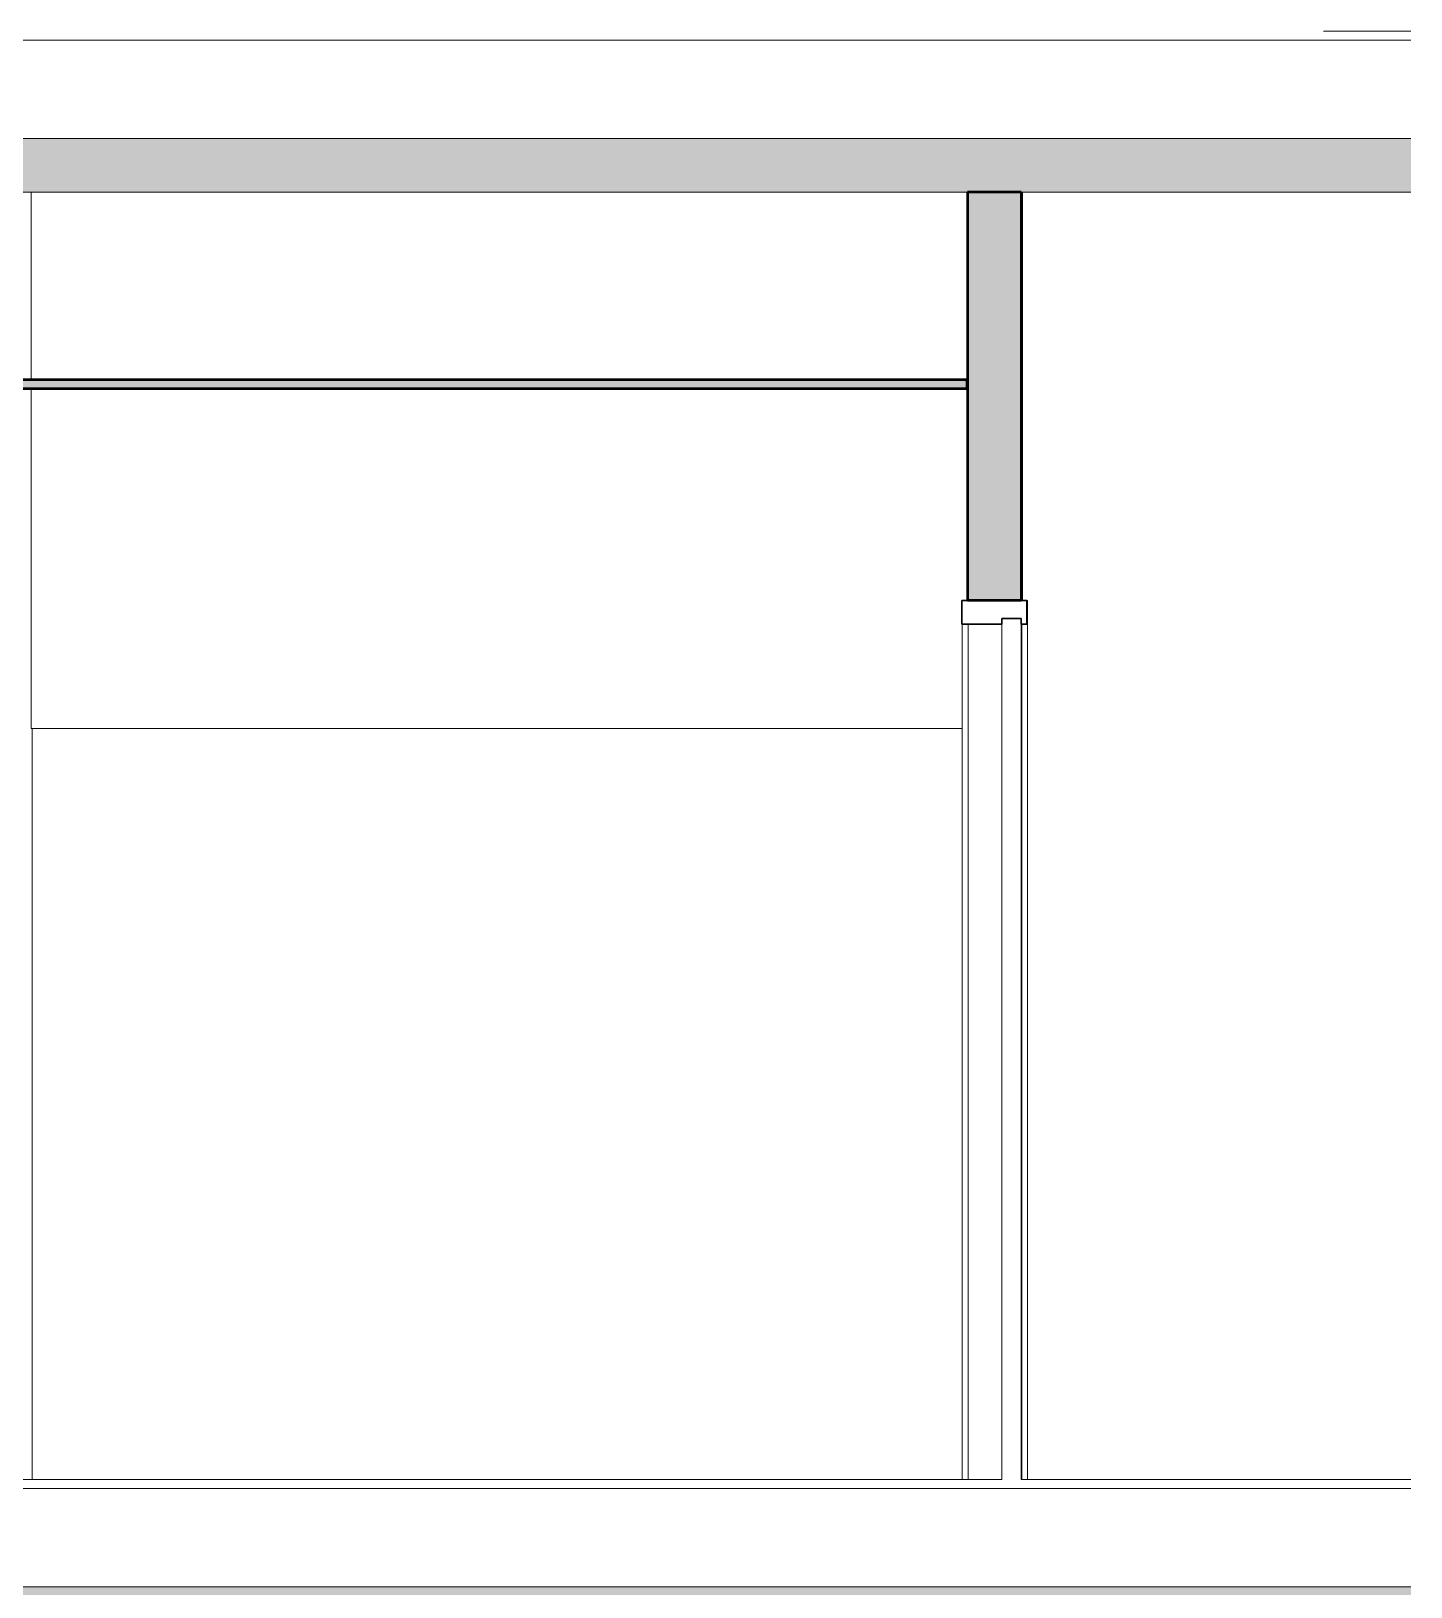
# Model space of a CAD drawing. Header units: millimetres. Extents: x -46169 to 174149, y -86316 to 18123.
# Drawn here: x 127263 to 131120, y -80708 to -76358 of the extents above; entities that cross this region are included whole.
import ezdxf

# ---------------------------------------------------------------- set-up
doc = ezdxf.new("R2010")
doc.units = ezdxf.units.MM
doc.header["$MEASUREMENT"] = 0
doc.linetypes.add('Dashed', pattern=[2822.222233, 1411.111116, -1411.111116])
doc.linetypes.add('Wipeout_Contour', pattern=[1000, 0, -1000])
for name, color, linetype in [('A04_A04_1_A-20-M_Ceiling', 7, 'Continuous'), ('A04_A04_1_A-25-M_Wall_Int', 7, 'Continuous'), ('A04_A04_1_New_A-20-M_Floor_Slab', 7, 'Continuous'), ('A04_A04_1_New_A-25-M_Wall_Int', 7, 'Continuous')]:
    doc.layers.add(name, color=color, linetype=linetype)
for name, color, linetype, lineweight, true_color in [('A04_A04_1_A-20-M_Ceiling_Pen_No__107', 7, 'Continuous', 15, 0xa6a6a6), ('A04_A04_1_A-20-M_Ceiling_Pen_No__29', 7, 'Continuous', 50, 0x2a2a2a), ('A04_A04_1_A-35-M_FFE_Sanitary_Pen_No__105', 7, 'Continuous', 15, 0xa6a6a6), ('A04_A04_1_New_A-20-M_Floor_Slab_Pen_No__149', 7, 'Continuous', 0, 0x2a2a2a), ('A04_A04_1_New_A-25-M_Wall_Int_Pen_No__107', 7, 'Continuous', 15, 0xa6a6a6), ('A04_A04_1_New_A-25-M_Wall_Int_Pen_No__27', 7, 'Continuous', 50, 0x2a2a2a), ('A04_A04_1_New_A-25-M_Wall_Int_Pen_No__43', 7, 'Continuous', 30, 0x444444), ('A04_A04_1_New_A-25-M_Wall_Int_Pen_No__63', 7, 'Continuous', 20, 0x606060)]:
    doc.layers.add(name, color=color, linetype=linetype, lineweight=lineweight, true_color=true_color)
for name, color, linetype, lineweight in [('A04_A04_1_A-20-M_Ceiling_Pen_No__89', 8, 'Continuous', 20), ('A04_A04_1_A-25-M_Wall_Int_Pen_No__87', 8, 'Continuous', 20), ('A04_A04_1_New_A-20-M_Floor_Slab_Pen_No__146', 8, 'Continuous', 0), ('A04_A04_1_New_A-20-M_Floor_Slab_Pen_No__4', 7, 'Continuous', 20), ('A04_A04_1_New_A-25-M_Wall_Int_Pen_No__87', 8, 'Continuous', 20)]:
    doc.layers.add(name, color=color, linetype=linetype, lineweight=lineweight)

msp = doc.modelspace()

# ---------------------------------------------------------------- wipeouts: each hides what was drawn before it
at = {"color": 254, "linetype": 'Wipeout_Contour', "lineweight": 0, "ltscale": 599098.057935}
msp.add_wipeout([(126550.9, -76382.9), (131120.2, -76382.9), (131120.2, -76357.9), (126550.9, -76357.9)], dxfattribs=at).dxf.layer = 'A04_A04_1_New_A-20-M_Floor_Slab'
at = {"color": 254, "linetype": 'Wipeout_Contour', "lineweight": 0, "ltscale": 607517.546878}
msp.add_wipeout([(131120.2, -80407.9), (126549.6, -80407.9), (126549.6, -80432.9), (131120.2, -80432.9)], dxfattribs=at).dxf.layer = 'A04_A04_1_New_A-20-M_Floor_Slab'

# ---------------------------------------------------------------- next in the draw order: linework, layer by layer
at = {"layer": 'A04_A04_1_New_A-20-M_Floor_Slab_Pen_No__4', "linetype": 'Continuous'}
msp.add_line((131120.2, -76357.9), (130875.7, -76357.9), dxfattribs=at)

# ---------------------------------------------------------------- next in the draw order: wipeouts: each hides what was drawn before it
at = {"color": 254, "linetype": 'Wipeout_Contour', "lineweight": 0, "ltscale": 599404.460146}
msp.add_wipeout([(131120.2, -76382.9), (126550.9, -76382.9), (126550.9, -76657.9), (131120.2, -76657.9)], dxfattribs=at).dxf.layer = 'A04_A04_1_New_A-20-M_Floor_Slab'
at = {"color": 254, "linetype": 'Wipeout_Contour', "lineweight": 0, "ltscale": 607835.691005}
msp.add_wipeout([(131120.2, -80432.9), (126549.6, -80432.9), (126549.6, -80707.9), (131120.2, -80707.9)], dxfattribs=at).dxf.layer = 'A04_A04_1_New_A-20-M_Floor_Slab'
at = {"color": 254, "linetype": 'Wipeout_Contour', "lineweight": 0, "ltscale": 608510.961967}
msp.add_wipeout([(129882.1, -78015.9), (129866.1, -78015.9), (129866.1, -80407.9), (129882.1, -80407.9)], dxfattribs=at).dxf.layer = 'A04_A04_1_New_A-25-M_Wall_Int'
at = {"color": 254, "linetype": 'Wipeout_Contour', "lineweight": 0, "ltscale": 599928.441678}
msp.add_wipeout([(127265.2, -78307.9), (127263, -78307.9), (127263, -80407.9), (127265.2, -80407.9)], dxfattribs=at).dxf.layer = 'A04_A04_1_New_A-25-M_Wall_Int'

# ---------------------------------------------------------------- next in the draw order: hatches: boundary and pattern name
at = {"layer": 'A04_A04_1_New_A-20-M_Floor_Slab_Pen_No__146', "linetype": 'Continuous'}
for points in [[(131120.2, -76657.9), (126550.9, -76657.9), (126550.9, -76807.9), (131120.2, -76807.9)], [(131120.2, -80707.9), (126549.6, -80707.9), (126549.6, -80857.9), (131120.2, -80857.9)]]:
    msp.add_hatch(color=256, dxfattribs=at).paths.add_polyline_path(points)

# ---------------------------------------------------------------- next in the draw order: linework, layer by layer
at = {"layer": 'A04_A04_1_New_A-20-M_Floor_Slab_Pen_No__149', "linetype": 'Continuous'}
for p, q in [((131120.2, -76657.9), (126550.9, -76657.9)), ((131120.2, -80707.9), (126549.6, -80707.9))]:
    msp.add_line(p, q, dxfattribs=at)
at = {"layer": 'A04_A04_1_New_A-20-M_Floor_Slab_Pen_No__4', "linetype": 'Continuous'}
for p, q in [((131120.2, -76382.9), (126550.9, -76382.9)), ((131120.2, -80432.9), (126549.6, -80432.9))]:
    msp.add_line(p, q, dxfattribs=at)

# ---------------------------------------------------------------- next in the draw order: wipeouts: each hides what was drawn before it
at = {"color": 254, "linetype": 'Wipeout_Contour', "lineweight": 0, "ltscale": 913219.146448}
msp.add_wipeout([(129976.5, -78015.9), (129882.1, -78015.9), (129882.1, -80407.9), (129976.5, -80407.9), (129976.5, -80107.9), (129976.5, -78495.9)], dxfattribs=at).dxf.layer = 'A04_A04_1_New_A-25-M_Wall_Int'

# ---------------------------------------------------------------- next in the draw order: wipeouts: each hides what was drawn before it
at = {"color": 254, "linetype": 'Wipeout_Contour', "lineweight": 0, "ltscale": 912921.643619}
msp.add_wipeout([(130032.7, -76807.9), (130032.7, -77949.9), (130048.3, -77949.9), (130048.3, -80407.9), (131120.2, -80407.9), (131120.2, -76807.9)], dxfattribs=at).dxf.layer = 'A04_A04_1_New_A-25-M_Wall_Int'
at = {"color": 254, "linetype": 'Wipeout_Contour', "lineweight": 0, "ltscale": 604358.507144}
msp.add_wipeout([(129866.1, -78307.9), (127265.2, -78307.9), (127265.2, -80407.9), (129866.1, -80407.9)], dxfattribs=at).dxf.layer = 'A04_A04_1_New_A-25-M_Wall_Int'

# ---------------------------------------------------------------- next in the draw order: wipeouts: each hides what was drawn before it
at = {"color": 254, "linetype": 'Wipeout_Contour', "lineweight": 0, "ltscale": 450498.626181}
msp.add_wipeout([(127263, -80407.9), (127263, -78307.9), (127262.7, -80407.9)], dxfattribs=at).dxf.layer = 'A04_A04_1_A-25-M_Wall_Int'
at = {"color": 254, "linetype": 'Wipeout_Contour', "lineweight": 0, "ltscale": 605256.391529}
msp.add_wipeout([(130032.7, -76807.9), (130030.5, -76807.9), (130030.5, -77949.9), (130032.5, -77949.9)], dxfattribs=at).dxf.layer = 'A04_A04_1_New_A-25-M_Wall_Int'
at = {"color": 254, "linetype": 'Wipeout_Contour', "lineweight": 0, "ltscale": 609077.935147}
msp.add_wipeout([(130032.1, -78015.9), (130032.1, -80407.9), (130048.1, -80407.9), (130048.1, -78015.9)], dxfattribs=at).dxf.layer = 'A04_A04_1_New_A-25-M_Wall_Int'

# ---------------------------------------------------------------- next in the draw order: hatches: boundary and pattern name
at = {"layer": 'A04_A04_1_New_A-25-M_Wall_Int_Pen_No__107', "linetype": 'Continuous', "lineweight": 0, "true_color": 0x292929}
msp.add_hatch(color=250, dxfattribs=at).paths.add_polyline_path([(130030.5, -77949.9), (130030.5, -76807.9), (129880.5, -76807.9), (129880.5, -77949.9)])

# ---------------------------------------------------------------- next in the draw order: linework, layer by layer
at = {"layer": 'A04_A04_1_New_A-20-M_Floor_Slab_Pen_No__4', "linetype": 'Continuous'}
msp.add_line((131120.2, -76807.9), (130030.5, -76807.9), dxfattribs=at)

# ---------------------------------------------------------------- next in the draw order: wipeouts: each hides what was drawn before it
at = {"color": 254, "linetype": 'Wipeout_Contour', "lineweight": 0, "ltscale": 604662.278587}
msp.add_wipeout([(129878.7, -77332.9), (129878.7, -77357.9), (129880.5, -77357.9), (129880.5, -77332.9)], dxfattribs=at).dxf.layer = 'A04_A04_1_A-20-M_Ceiling'
at = {"color": 254, "linetype": 'Wipeout_Contour', "lineweight": 0, "ltscale": 605946.680904}
msp.add_wipeout([(129880.5, -77949.9), (129864.5, -77949.9), (129864.5, -78015.9), (129880.5, -78015.9)], dxfattribs=at).dxf.layer = 'A04_A04_1_New_A-25-M_Wall_Int'
at = {"color": 254, "linetype": 'Wipeout_Contour', "lineweight": 0, "ltscale": 456173.218216}
msp.add_wipeout([(130048.1, -80407.9), (130048.3, -77949.9), (130048.1, -78015.9)], dxfattribs=at).dxf.layer = 'A04_A04_1_New_A-25-M_Wall_Int'

# ---------------------------------------------------------------- next in the draw order: hatches: boundary and pattern name
at = {"layer": 'A04_A04_1_A-20-M_Ceiling_Pen_No__107', "linetype": 'Continuous'}
msp.add_hatch(color=256, dxfattribs=at).paths.add_polyline_path([(126552.1, -77332.9), (126552.1, -77357.9), (129878.7, -77357.9), (129878.7, -77332.9)])

# ---------------------------------------------------------------- next in the draw order: wipeouts: each hides what was drawn before it
at = {"color": 254, "linetype": 'Wipeout_Contour', "lineweight": 0, "ltscale": 606546.421134}
msp.add_wipeout([(130046.5, -78015.9), (130048.1, -78015.9), (130048.3, -77949.9), (130046.5, -77949.9)], dxfattribs=at).dxf.layer = 'A04_A04_1_New_A-25-M_Wall_Int'
at = {"color": 254, "linetype": 'Wipeout_Contour', "lineweight": 0, "ltscale": 609227.834255}
msp.add_wipeout([(130030.5, -80107.9), (130032.1, -80107.9), (130032.1, -78495.9), (130030.5, -78495.9)], dxfattribs=at).dxf.layer = 'A04_A04_1_New_A-25-M_Wall_Int'

# ---------------------------------------------------------------- next in the draw order: wipeouts: each hides what was drawn before it
at = {"color": 254, "linetype": 'Wipeout_Contour', "lineweight": 0, "ltscale": 599613.359086}
msp.add_wipeout([(129880.5, -76807.9), (127262.7, -76807.9), (127262.7, -77332.9), (129880.5, -77332.9)], dxfattribs=at).dxf.layer = 'A04_A04_1_A-25-M_Wall_Int'
at = {"color": 254, "linetype": 'Wipeout_Contour', "lineweight": 0, "ltscale": 607054.167528}
msp.add_wipeout([(130030.5, -78495.9), (130032.1, -78495.9), (130032.1, -78015.9), (130030.5, -78015.9)], dxfattribs=at).dxf.layer = 'A04_A04_1_New_A-25-M_Wall_Int'
at = {"color": 254, "linetype": 'Wipeout_Contour', "lineweight": 0, "ltscale": 611221.613615}
msp.add_wipeout([(130030.5, -80407.9), (130032.1, -80407.9), (130032.1, -80107.9), (130030.5, -80107.9)], dxfattribs=at).dxf.layer = 'A04_A04_1_New_A-25-M_Wall_Int'

# ---------------------------------------------------------------- next in the draw order: linework, layer by layer
at = {"layer": 'A04_A04_1_A-20-M_Ceiling_Pen_No__29', "linetype": 'Continuous'}
msp.add_line((129878.7, -77332.9), (126552.1, -77332.9), dxfattribs=at)
at = {"layer": 'A04_A04_1_A-20-M_Ceiling_Pen_No__89', "linetype": 'Continuous'}
msp.add_line((129878.7, -77332.9), (129880.5, -77332.9), dxfattribs=at)
at = {"layer": 'A04_A04_1_New_A-20-M_Floor_Slab_Pen_No__4', "linetype": 'Continuous'}
msp.add_line((129880.5, -76807.9), (126550.9, -76807.9), dxfattribs=at)
at = {"layer": 'A04_A04_1_New_A-25-M_Wall_Int_Pen_No__27', "linetype": 'Continuous'}
msp.add_line((130030.5, -76807.9), (129880.5, -76807.9), dxfattribs=at)
at = {"layer": 'A04_A04_1_New_A-25-M_Wall_Int_Pen_No__87', "linetype": 'Continuous'}
msp.add_line((127262.7, -77332.9), (127262.7, -76807.9), dxfattribs=at)

# ---------------------------------------------------------------- next in the draw order: wipeouts: each hides what was drawn before it
at = {"color": 254, "linetype": 'Wipeout_Contour', "lineweight": 0, "ltscale": 606516.040381}
msp.add_wipeout([(130030.5, -77949.9), (130030.5, -78015.9), (130046.5, -78015.9), (130046.5, -77949.9)], dxfattribs=at).dxf.layer = 'A04_A04_1_New_A-25-M_Wall_Int'
at = {"color": 254, "linetype": 'Wipeout_Contour', "lineweight": 0, "ltscale": 609132.984886}
msp.add_wipeout([(130030.5, -80107.9), (130030.5, -78495.9), (129976.5, -78495.9), (129976.5, -80107.9)], dxfattribs=at).dxf.layer = 'A04_A04_1_New_A-25-M_Wall_Int'

# ---------------------------------------------------------------- next in the draw order: linework, layer by layer
at = {"layer": 'A04_A04_1_New_A-25-M_Wall_Int_Pen_No__63', "linetype": 'Continuous'}
for p, q in [((129976.4, -78522.2), (129976.5, -78564.7)), ((130030.6, -78522.4), (130030.8, -78582.3)), ((130030.9, -78622.2), (130031, -78686)), ((130031.1, -78725.9), (130031.3, -78789.7)), ((130031.4, -78829.6), (130031.5, -78893.4)), ((130031.6, -78933.3), (130031.8, -78997.1)), ((130031.8, -79037), (130032, -79100.8)), ((130032.1, -79140.1), (130032.2, -79182.8)), ((130032.1, -79267.7), (130032.2, -79225)), ((130031.8, -79370.8), (130032, -79307)), ((130031.6, -79474.5), (130031.8, -79410.7)), ((130031.4, -79578.2), (130031.5, -79514.4)), ((130031.1, -79681.9), (130031.3, -79618.1)), ((130030.9, -79785.7), (130031, -79721.8)), ((129976.4, -79885.7), (129976.5, -79843.1)), ((130030.6, -79885.5), (130030.8, -79825.5))]:
    msp.add_line(p, q, dxfattribs=at)

# ---------------------------------------------------------------- next in the draw order: wipeouts: each hides what was drawn before it
at = {"color": 254, "linetype": 'Wipeout_Contour', "lineweight": 0, "ltscale": 909400.554871}
msp.add_wipeout([(130030.5, -77949.9), (129880.5, -77949.9), (129880.5, -78015.9), (129976.5, -78015.9), (129976.5, -77999.9), (130030.5, -77999.9)], dxfattribs=at).dxf.layer = 'A04_A04_1_New_A-25-M_Wall_Int'
at = {"color": 254, "linetype": 'Wipeout_Contour', "lineweight": 0, "ltscale": 611127.074432}
msp.add_wipeout([(130030.5, -80407.9), (130030.5, -80107.9), (129976.5, -80107.9), (129976.5, -80407.9)], dxfattribs=at).dxf.layer = 'A04_A04_1_New_A-25-M_Wall_Int'

# ---------------------------------------------------------------- next in the draw order: linework, layer by layer
at = {"layer": 'A04_A04_1_A-35-M_FFE_Sanitary_Pen_No__105', "linetype": 'Dashed'}
msp.add_line((105427.1, -80407.9), (131120.2, -80407.9), dxfattribs=at)
at = {"layer": 'A04_A04_1_New_A-20-M_Floor_Slab_Pen_No__4', "linetype": 'Continuous'}
for p, q in [((129976.5, -80407.9), (126549.6, -80407.9)), ((131120.2, -80407.9), (130030.5, -80407.9))]:
    msp.add_line(p, q, dxfattribs=at)
at = {"layer": 'A04_A04_1_New_A-25-M_Wall_Int_Pen_No__27', "linetype": 'Continuous'}
msp.add_line((130030.5, -76807.9), (130030.5, -77949.9), dxfattribs=at)
at = {"layer": 'A04_A04_1_New_A-25-M_Wall_Int_Pen_No__43', "linetype": 'Continuous'}
msp.add_line((130046.5, -77949.9), (130030.5, -77949.9), dxfattribs=at)
at = {"layer": 'A04_A04_1_New_A-25-M_Wall_Int_Pen_No__63', "linetype": 'Continuous'}
msp.add_line((130046.5, -77949.9), (130048.3, -77949.9), dxfattribs=at)
at = {"layer": 'A04_A04_1_New_A-25-M_Wall_Int_Pen_No__87', "linetype": 'Continuous'}
msp.add_line((130032.7, -76807.9), (130032.7, -77949.9), dxfattribs=at)

# ---------------------------------------------------------------- next in the draw order: wipeouts: each hides what was drawn before it
at = {"color": 254, "linetype": 'Wipeout_Contour', "lineweight": 0, "ltscale": 1207109.327256138}
msp.add_wipeout([(127262.7, -78307.9), (129866.1, -78307.9), (129866.1, -78015.9), (129864.5, -78015.9), (129864.5, -77949.9), (129880.5, -77949.9), (129880.5, -77357.9), (127262.7, -77357.9)], dxfattribs=at).dxf.layer = 'A04_A04_1_A-25-M_Wall_Int'
at = {"color": 254, "linetype": 'Wipeout_Contour', "lineweight": 0, "ltscale": 606942.514373}
msp.add_wipeout([(130030.5, -78495.9), (130030.5, -77999.9), (129976.5, -77999.9), (129976.5, -78495.9)], dxfattribs=at).dxf.layer = 'A04_A04_1_New_A-25-M_Wall_Int'

# ---------------------------------------------------------------- next in the draw order: linework, layer by layer
at = {"layer": 'A04_A04_1_A-20-M_Ceiling_Pen_No__29', "linetype": 'Continuous'}
for p, q in [((129878.7, -77332.9), (129878.7, -77357.9)), ((129878.7, -77357.9), (126552.1, -77357.9))]:
    msp.add_line(p, q, dxfattribs=at)
at = {"layer": 'A04_A04_1_A-20-M_Ceiling_Pen_No__89', "linetype": 'Continuous'}
msp.add_line((129878.7, -77357.9), (129880.5, -77357.9), dxfattribs=at)
at = {"layer": 'A04_A04_1_A-25-M_Wall_Int_Pen_No__87', "linetype": 'Continuous'}
msp.add_line((129866.1, -78307.9), (127262.7, -78307.9), dxfattribs=at)
at = {"layer": 'A04_A04_1_New_A-25-M_Wall_Int_Pen_No__27', "linetype": 'Continuous'}
for p in [(129880.5, -76807.9), (130030.5, -77949.9)]:
    msp.add_line(p, (129880.5, -77949.9), dxfattribs=at)
at = {"layer": 'A04_A04_1_New_A-25-M_Wall_Int_Pen_No__43', "linetype": 'Continuous'}
for p, q in [((129864.5, -77949.9), (129864.5, -78015.9)), ((129880.5, -77949.9), (129864.5, -77949.9)), ((130046.5, -77949.9), (130046.5, -78015.9)), ((129976.5, -77999.9), (129976.5, -78015.9)), ((130030.5, -77999.9), (129976.5, -77999.9)), ((130030.5, -77999.9), (130030.5, -78015.9)), ((130046.5, -78015.9), (130030.5, -78015.9))]:
    msp.add_line(p, q, dxfattribs=at)
at = {"layer": 'A04_A04_1_New_A-25-M_Wall_Int_Pen_No__43', "linetype": 'Continuous', "flags": 128}
msp.add_lwpolyline([(129976.5, -78015.9), (129880.5, -78015.9), (129864.5, -78015.9)], dxfattribs=at)
at = {"layer": 'A04_A04_1_New_A-25-M_Wall_Int_Pen_No__63', "linetype": 'Continuous'}
for p, q in [((130048.3, -77949.9), (130048.3, -80407.9)), ((129866.1, -80407.9), (129866.1, -78015.9)), ((129882.1, -80407.9), (129882.1, -78015.9)), ((130032.1, -78015.9), (130032.1, -80407.9)), ((130048.1, -78015.9), (130046.5, -78015.9)), ((130048.1, -80407.9), (130048.1, -78015.9))]:
    msp.add_line(p, q, dxfattribs=at)
at = {"layer": 'A04_A04_1_New_A-25-M_Wall_Int_Pen_No__63', "linetype": 'Continuous', "flags": 128}
for points in [[(129976.5, -78015.9), (129976.5, -78495.9), (129976.5, -80107.9), (129976.5, -80407.9)], [(130030.5, -78015.9), (130030.5, -78495.9), (130030.5, -80107.9), (130030.5, -80407.9)]]:
    msp.add_lwpolyline(points, dxfattribs=at)
at = {"layer": 'A04_A04_1_New_A-25-M_Wall_Int_Pen_No__87', "linetype": 'Continuous'}
for p, q in [((127262.7, -78307.9), (127262.7, -77357.9)), ((127265.2, -80407.9), (127265.2, -78307.9))]:
    msp.add_line(p, q, dxfattribs=at)

doc.saveas('drawing.dxf')
